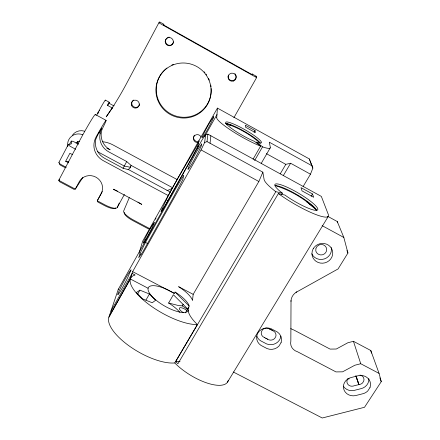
<?xml version="1.0" encoding="UTF-8"?>
<svg xmlns="http://www.w3.org/2000/svg" width="440" height="440" viewBox="0 0 440 440"><rect width="100%" height="100%" fill="white"/><g stroke="black" fill="none" stroke-linecap="round" stroke-linejoin="round"><path stroke-width="0.66" d="M327.729 216.332L337.266 221.54L343.838 237.474L347.936 253.022L338.063 268.95L296.07 292.336A11.787 11.05 -8.4 0 0 291.022 300.581L290.846 341.099A9.977 9.251 -6.8 0 0 297.468 351.736L335.99 371.91L342.573 371.833L354.811 365.25L360.734 363.726L379.077 373.406L381.249 381.651L364.507 407.286L322.262 418L233.31 371.993M172.799 187.847L131.016 165.341L126.72 161.546L108.807 151.888A16.874 16.291 31.3 0 1 100.216 133.221L100.469 131.373L101.767 128.067L97.576 135.239L95.777 139.332A17.446 16.814 30.6 0 0 104.737 158.362L123.266 168.322L128.832 169.763L170.385 192.11M290.983 301.378L291.022 300.581M216.739 117.678L217.437 108.108L309.452 159.011L312.857 168.107L310.47 174.196L303.1 186.555M128.101 169.752L130.196 167.816L131.016 165.341M281.584 194.563L282.403 193.182L275.809 191.681L175.676 361.603L177.909 363.759L278.361 193.584L278.966 194.029A37.273 6.738 30.6 0 0 313 213.395A37.273 6.738 30.6 0 0 328.433 214.814L321.343 196.411L207.922 134.162L205.7 134.492L204.606 142.577L201.047 149.924L132.649 271.645L174.284 293.425L175.065 292.067L176.776 293.123A23.095 7.86 30 0 1 188.87 305.008C189.607 307.109 187.363 309.402 188.419 311.784A35.948 12.15 31.3 0 0 196.966 324.126L197.395 324.527L174.768 362.929L173.982 363.006A42.636 16.555 30 0 1 129.982 346.533A42.636 16.555 30 0 1 108.884 317.196L118.382 289.036M210.051 143.253L210.843 135.762M204.606 142.577L207.009 141.587L207.922 134.162M197.626 148.522L198.886 140.718L217.437 108.108M75.713 149.264L70.961 146.713A3.57 0.88 27.4 0 1 68.349 144.529L68.975 144.21A15.411 3.746 27.2 0 0 71.187 141.674L71.324 141.119A3.509 0.847 27.5 0 1 74.772 142.219L78.293 144.117M65.246 167.722L61.138 165.534A2.365 0.632 27.2 0 1 59.428 164.054L59.664 163.823M193.177 294.344L192.528 300.339L192.143 299.404A23.133 7.711 30 0 0 179.982 287.579L178.59 286.688L193.177 294.344L258.858 181.495L262.856 172.178L207.009 141.587M198.556 142.852C185.933 165.632 170.874 187.523 161.035 211.629L164.461 206.685L190.207 160.754L198.017 146.036M315.942 248.424L315.799 250.613A4.081 3.872 -13.2 0 0 316.08 251.636C316.943 253.963 319.616 255.299 322.014 254.848A4.081 3.872 -13.4 0 0 323.092 254.556C325.391 253.759 327.036 251.262 326.607 248.826A4.087 3.872 -13.6 0 0 326.332 247.797C325.468 245.465 322.795 244.123 320.392 244.58A4.087 3.878 -13.5 0 0 319.308 244.871L317.174 246.279L316.014 248.171M139.194 252.643L142.659 241.197L198.886 140.718M139.904 253.748L138.71 257.68L142.538 252.329L173.316 197.538L182.793 179.663L183.75 175.137L175.246 189.349L145.492 242.402L139.904 253.748L141.119 254.392M132.649 271.645L130.367 278.993L108.884 317.196M114.114 105.622L113.922 105.903L108.999 103.219A11.847 0.484 -61.6 0 0 107.278 105.264L112.327 108.02L112.811 107.201L106.216 116.826A394.081 349.575 56.4 0 0 126.715 83.259L158.851 22.825L159.748 22.027L163.873 24.283M129.283 197.643L123.706 210.881A12.128 3.432 28.7 0 0 133.199 219.868L149.996 228.789L148.451 228.899L132.754 220.561A10.912 3.102 28.7 0 1 124.218 212.471M105.193 100.865A11.853 0.539 -61.6 0 0 103.725 102.443A11.853 0.539 -61.6 0 0 98.131 112.426L97.625 113.383A11.853 0.539 -61.6 0 0 96.684 115.209M95.288 115A26.752 1.276 -61.5 0 0 78.347 143.149L58.751 180.323L59.521 181.671L73.849 189.282L75.306 189.118L79.217 181.775A12.457 11.886 26 0 1 95.854 177.128A12.457 11.886 26 0 1 101.206 193.485L97.262 200.778L104.913 204.842A12.21 3.449 28.1 0 0 117.26 207.455L119.235 203.099M98.153 113.278L98.335 112.899M98.555 112.453L98.802 111.964M68.376 144.375L58.916 162.41M69.537 144.249L71.324 141.119M68.646 162.861L65.675 161.271L69.9 153.246L72.287 154.528M97.625 113.383L98.131 112.426M130.196 167.816L130.873 166.551M107.745 105.584L108.999 103.219M82.868 177.386L75.306 189.118L58.751 180.323L59.56 179.278M123.013 168.41L126.72 161.546M99.368 110.88L99.671 110.319M117.26 207.455L124.394 194.425M102.339 191.532L97.262 200.778L97.961 202.087L104.511 205.563A10.989 3.113 28.1 0 0 115.627 207.906M155.315 219.296L155.98 218.108M118.25 289.421L202.257 139.59L205.7 134.492M204.573 136.604L216.992 114.516M110.957 311.041L132.094 273.438L135.102 275.017L134.64 275.138A43.104 14.751 30 0 0 130.724 278.124L109.296 316.234A42.636 16.555 30 0 1 109.852 315.354M233.904 117.7L256.591 77.621L256.295 76.351A13.756 1.149 -61 0 0 255.756 76.505M137.687 294.036L139.893 290.147L149.419 294.014L155.59 300.278L152.246 302.764L142.549 298.865L136.373 292.512L139.893 290.147M145.948 300.091L149.419 294.014M179.85 312.334A23.023 8.151 30 0 0 170.396 304.166L168.619 303.028L173.36 294.729L187.688 308.957L185.405 312.851M254.04 132.352L255.046 130.592L245.35 125.23L245.537 127.182L255.349 132.605L255.046 130.592M253.066 159.187L260.607 146.135L254.458 141.328L253.006 140.745A20.553 3.086 29.8 0 1 225.946 123.316A20.553 3.086 29.8 0 1 247.324 131.114A20.553 3.086 29.8 0 1 258.445 142.731L256.421 142.082L262.697 146.916A30.817 4.631 29.8 0 0 270.325 147.246L269.274 142.186L312.235 165.919M254.634 160.529L262.537 146.861M145.712 239.74L151.63 228.811L154.325 222.448L152.884 224.411M261.272 163.306L270.237 147.862M168.619 303.028L178.079 305.443L182.221 305.877L183.2 304.194M187.688 308.957L188.436 307.445M280.264 173.795L285.813 164.346L290.604 163.246L310.47 174.196M283.283 175.676L290.604 163.246M311.13 196.257L312.505 193.963L301.004 187.655L302.022 190.878L313.682 197.269L312.505 193.963M227.48 382.168L328.3 216.365M348.046 378.648L347.204 380.039A5.209 4.752 -10 0 0 348.568 385.033A5.209 4.752 -10 0 0 354.134 385.786L359.772 384.395A5.209 4.758 -10.6 0 0 362.588 382.894L363.704 381.167A5.209 4.758 -10.6 0 0 359.986 375.056M188.238 310.673L188.54 310.299L188.089 311.036A23.084 7.893 30 0 1 166.463 307.043A23.084 7.893 30 0 1 148.055 289.713A23.084 7.893 30 0 1 163.702 288.079L165.77 288.893M112.272 107.993L112.657 107.459M296.819 291.847L296.07 292.336M166.964 190.652L172.359 188.518M379.077 373.406L370.783 350.504L353.441 341.308L347.842 342.76L336.303 349.019L330.083 349.091L293.673 329.918A9.421 8.789 -7 0 1 290.796 328.526M349.261 378.851L347.963 378.95M175.676 361.603L180.054 361.377M197.395 324.527L196.631 324.561A43.104 14.751 30 0 1 152.592 307.109A43.104 14.751 30 0 1 130.367 278.993L148.104 288.261M130.471 167.282L124.273 166.045L97.455 151.619M278.361 193.584L284.972 195.074L286.88 196.449A24.899 4.499 30.6 0 0 317.807 209.666A24.899 4.499 30.6 0 0 289.768 188.458A24.899 4.499 30.6 0 0 279.697 191.01L282.403 193.182M226.188 123.717L227.788 124.146M230.967 125.34L225.654 123.574C238.293 127.639 250.316 134.47 260.238 143.281M270.034 329.247L269.561 328.999A5.258 4.901 -3.5 0 0 262.559 329.769L261.476 331.551A5.258 4.901 -3.5 0 0 264.369 337.497L267.685 339.24A5.253 4.89 -4 0 0 274.67 338.476L275.754 336.699A5.253 4.89 -4 0 0 272.882 330.748L269.561 328.999M271.458 330L270.985 329.747M272.882 330.748L272.41 330.5M264.363 337.502L264.836 337.744M265.788 338.245L266.261 338.492M267.212 338.993L267.685 339.24M275.413 185.647C290.785 190.427 305.25 199.034 316.729 210.342M228.014 124.234L230.687 125.208M260.607 146.135L260.134 145.948A30.817 4.631 29.8 0 1 231.754 130.807A30.817 4.631 29.8 0 1 216.651 117.629M145.492 242.402L147.78 243.612M66.258 167.349L61.457 164.786A3.553 0.946 27.2 0 1 59.246 162.222M161.788 208.863L162.993 209.506M168.548 195.729L103.285 160.672A17.644 17.028 30.3 0 1 95.403 152.323C93.066 147.362 93.566 141.361 96.261 136.648A26.714 0.918 -61.5 0 1 105.589 120.857A26.714 0.918 -61.5 0 1 102.575 128.271C100.485 132.501 100.755 137.632 102.685 141.867A16.681 16.148 31.7 0 0 110.127 149.787A28.298 27.104 27.2 0 0 106.882 148.286M166.298 199.689L168.113 200.668M177.183 179.591L113.135 144.996A27.588 26.466 27.6 0 0 102.493 141.708M99.044 132.589L100.216 133.221M322.124 225.649L343.838 237.474M95.276 114.493L106.079 120.357M201.047 149.924L258.858 181.495M105.386 100.1L109.318 102.256M266.398 153.659L285.813 164.346M252.263 74.025L256.234 76.252M158.851 22.825L256.591 77.621M182.221 305.877L187.764 309.441M306.559 201.608L315.689 209.226L313.781 207.328M306.95 201.867L310.365 204.457M275.809 191.681L275.237 191.246A37.273 6.738 30.6 0 1 264.127 179.657L262.856 172.178M310.695 204.694L313.533 207.119M175.065 292.067L189.233 306.07M174.284 293.425L174.026 293.216A23.084 7.893 30 0 0 170.434 291.187M174.768 362.929L175.923 364.095A35.552 13.635 31.6 0 0 208.082 383.356A35.552 13.635 31.6 0 0 228.239 380.397M346.935 250.536L347.936 253.022M310.079 161.178L312.857 168.107M379.891 377.872L381.249 381.651M356.169 376.734L358.87 384.494L355.96 375.947M358.87 384.494L355.894 375.793M353.441 341.308L360.734 363.726M356.257 377.009L356.125 376.558M370.783 350.504L371.47 353.122M337.266 221.54L337.601 222.822M309.452 159.011L309.826 160.545M78.172 144.1A3.372 3.229 33.5 0 1 77.776 141.345M72.468 135.157A11.187 10.725 33.6 0 1 84.513 131.17M68.838 161.271A22.446 5.797 27 0 1 65.675 161.271M163.399 25.487A12.183 0.347 -61.8 0 0 163.818 24.31L163.301 24.822L252.461 74.811L252.318 74.124A13.767 1.084 -61 0 0 251.554 74.553M159.748 22.027A12.188 0.407 -61.8 0 1 159.588 22.693M76.032 143.083A3.421 3.273 33.2 0 1 79.437 141.757M67.782 146.471A11.396 10.912 33.2 0 1 71.616 136.23A11.396 10.912 33.2 0 1 82.698 134.728M234.867 73.689A4.026 4.021 -56 0 1 235.653 74.707M235.917 75.3A4.026 4.021 -56 0 1 232.007 80.652A4.026 4.021 -56 0 1 228.393 75.108M211.156 88.539A27.594 27.275 38.5 0 1 172.392 114.714A27.594 27.275 38.5 0 1 166.925 68.035M171.837 65.065A27.594 27.275 38.5 0 1 173.426 64.377M204.16 71.797A27.594 27.275 38.5 0 1 204.913 72.677M205.975 74.058A27.594 27.275 38.5 0 1 206.635 75.009M208.61 78.546A27.594 27.275 38.5 0 1 209.297 80.135M210.733 85.118A27.594 27.275 38.5 0 1 210.997 86.823M173.591 41.844A4.114 4.043 62.6 0 1 167.365 44.655A4.114 4.043 62.6 0 1 167.437 37.725M168.02 37.433A4.114 4.043 62.6 0 1 169.285 37.153M139.695 104.016A4.026 3.927 38 0 1 133.595 106.733A4.026 3.927 38 0 1 133.606 100.034M197.962 142.417A3.977 3.911 13.6 0 1 193.507 139.326A3.977 3.911 13.6 0 1 196.306 134.767A3.977 3.911 13.6 0 1 201.135 137.253M199.32 141.191A3.96 3.889 13.7 0 1 193.683 136.818M193.87 136.224A3.96 3.889 13.7 0 1 194.524 135.157M137.94 202.059A12.177 3.223 28.8 0 0 141.785 204.364L113.41 189.216A12.265 3.24 28.2 0 0 117.464 191.125M226.402 123.492A20.543 3.124 29.8 0 1 244.31 131.329A20.543 3.124 29.8 0 1 260.084 142.78M145.772 239.597A11.127 0.699 -61.8 0 1 144.7 239.305A11.127 0.699 -61.8 0 1 152.834 224.51M165.754 288.921A23.084 7.893 30 0 1 167.316 289.625M167.833 289.872A23.084 7.893 30 0 1 169.917 290.911M183.425 312.686A5.522 1.903 30.5 0 1 179.663 307.835A5.522 1.903 30.5 0 1 187.072 310.64M331.276 247.555A10.296 9.763 -13.4 0 1 324.275 258.968A10.296 9.763 -13.4 0 1 311.79 253.82M280.88 336.122A10.181 9.477 -4 0 1 266.651 343.937L260.541 340.736A10.186 9.493 -3.5 0 1 256.817 336.05M368.836 378.664A10.098 9.218 -10.6 0 1 360.685 388.745L354.013 390.451A10.087 9.213 -10 0 1 343.316 386.166M275.115 185.653A24.888 4.548 30.6 0 1 298.018 195.272A24.888 4.548 30.6 0 1 316.663 210.485M213.631 116.639L213.527 117.744L211.503 122.007A11.446 0.764 -61.3 0 1 205.37 133.287L203.649 136.054L202.543 137.5L202.219 137.418A11.446 0.764 -61.3 0 1 210.051 122.029L213.631 116.639M201.696 143.985L201.46 145.558L198.952 150.843A13.794 0.935 -61.5 0 1 189.596 167.536A13.794 0.935 -61.5 0 1 190.207 163.68A13.794 0.935 -61.5 0 1 199.568 146.977L201.696 143.985M130.999 269.962L127.43 278.218A13.431 0.864 -62.1 0 1 118.701 293.799A13.431 0.864 -62.1 0 1 120.687 287.59A13.431 0.864 -62.1 0 1 129.426 271.992L130.999 269.962M281.061 342.666L278.922 346.132A10.307 9.581 -3.9 0 1 267.108 348.601L260.92 345.367A10.312 9.592 -3.5 0 1 257.989 332.833A10.312 9.592 -3.5 0 1 271.101 328.713L277.31 331.975A10.307 9.581 -3.9 0 1 281.061 342.666M369.974 387.574L367.774 390.957A10.219 9.317 -10.5 0 1 362.257 393.888L355.509 395.61A10.208 9.312 -9.9 0 1 343.591 388.553A10.208 9.312 -9.9 0 1 351.659 377.394L358.441 375.656A10.219 9.317 -10.5 0 1 368.077 378.439A10.219 9.317 -10.5 0 1 369.974 387.574M313.39 248.49L312.889 249.425A10.428 9.878 -13.3 0 0 322.625 263.203A10.428 9.878 -13.3 0 0 331.573 248.523A10.428 9.878 -13.3 0 0 313.99 247.61L313.39 248.49M233.299 81.059A4.048 4.043 -53.7 0 0 234.894 74.239A4.048 4.043 -53.7 0 0 228.19 76.279A4.048 4.043 -53.7 0 0 233.299 81.059M157.641 99.797A27.726 27.401 38.2 0 0 204.776 108.312A27.726 27.401 38.2 0 0 188.144 63.432A27.726 27.401 38.2 0 0 157.641 99.797M165.204 41.371A4.136 4.059 62.4 0 0 171.132 45.337A4.136 4.059 62.4 0 0 171.496 38.22A4.136 4.059 62.4 0 0 165.204 41.371M131.434 105.133A4.048 3.944 37.8 0 0 138.171 106.959A4.048 3.944 37.8 0 0 136.257 100.282A4.048 3.944 37.8 0 0 131.434 105.133"/></g></svg>
